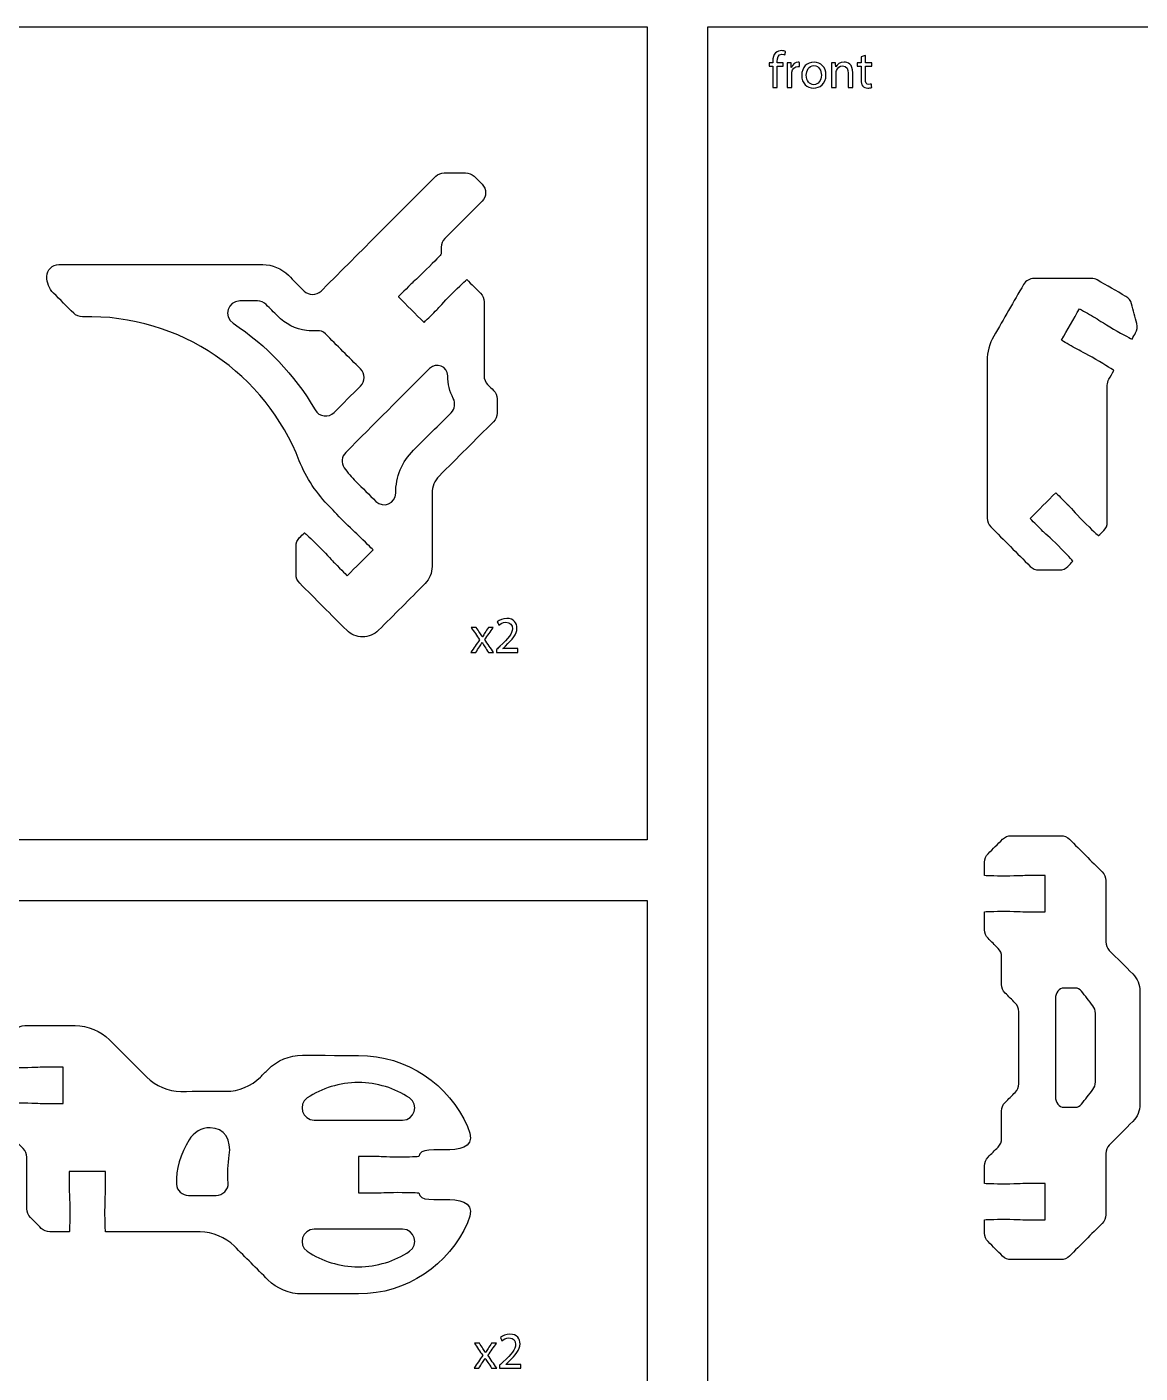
# Model space of a CAD drawing. Extents: x 0 to 370, y 150 to 450.
# Drawn here: x 85.1 to 176.9, y 224.8 to 335.8 of the extents above; entities that cross this region are included whole.
import ezdxf

# ---------------------------------------------------------------- set-up
doc = ezdxf.new("R2010")
doc.units = 0
doc.header["$MEASUREMENT"] = 0
doc.layers.add('DEFAULT', color=18, linetype='CONTINUOUS')

msp = doc.modelspace()

# ---------------------------------------------------------------- linework, layer by layer
at = {"layer": 'DEFAULT', "color": 116}
for points in [[(136.26, 268.77), (5, 268.77), (5, 335.79), (136.26, 335.79)], [(263.49, 155), (141.26, 155), (141.26, 335.79), (263.49, 335.79)], [(136.26, 155), (5, 155), (5, 263.77), (136.26, 263.77)]]:
    msp.add_lwpolyline(points, close=True, dxfattribs=at)
at = {"layer": 'DEFAULT', "color": 18}
for points, knots in [([(146.61, 330.79), (146.61, 331.38), (146.61, 331.97), (146.61, 332.56), (146.51, 332.56), (146.42, 332.56), (146.32, 332.56), (146.32, 332.65), (146.32, 332.75), (146.32, 332.84), (146.42, 332.84), (146.51, 332.84), (146.61, 332.84), (146.61, 332.87), (146.61, 332.91), (146.61, 332.94), (146.61, 333.23), (146.67, 333.49), (146.85, 333.65), (146.99, 333.79), (147.17, 333.84), (147.35, 333.84), (147.48, 333.84), (147.59, 333.81), (147.66, 333.78), (147.65, 333.69), (147.63, 333.59), (147.61, 333.5), (147.56, 333.52), (147.48, 333.54), (147.37, 333.54), (147.06, 333.54), (146.98, 333.26), (146.98, 332.95), (146.98, 332.91), (146.98, 332.88), (146.98, 332.84), (147.14, 332.84), (147.31, 332.84), (147.47, 332.84), (147.47, 332.75), (147.47, 332.65), (147.47, 332.56), (147.31, 332.56), (147.14, 332.56), (146.98, 332.56), (146.98, 331.97), (146.98, 331.38), (146.98, 330.79), (146.85, 330.79), (146.73, 330.79), (146.61, 330.79)], [1.044, 1.044, 1.044, 1.044, 6.045, 6.045, 6.045, 6.86, 6.86, 6.86, 7.664, 7.664, 7.664, 8.479, 8.479, 8.479, 8.755, 8.755, 8.755, 9.755, 9.755, 9.755, 10.755, 10.755, 10.755, 11.755, 11.755, 11.755, 12.58245, 12.58245, 12.58245, 13.58245, 13.58245, 13.58245, 14.58245, 14.58245, 14.58245, 14.89345, 14.89345, 14.89345, 16.29545, 16.29545, 16.29545, 17.09945, 17.09945, 17.09945, 18.50145, 18.50145, 18.50145, 23.50245, 23.50245, 23.50245, 24.54645, 24.54645, 24.54645, 24.54645]), ([(154.25, 333.43), (154.25, 333.23), (154.25, 333.04), (154.25, 332.84), (154.43, 332.84), (154.61, 332.84), (154.79, 332.84), (154.79, 332.75), (154.79, 332.65), (154.79, 332.56), (154.61, 332.56), (154.43, 332.56), (154.25, 332.56), (154.25, 332.19), (154.25, 331.82), (154.25, 331.45), (154.25, 331.2), (154.33, 331.05), (154.53, 331.05), (154.63, 331.05), (154.7, 331.07), (154.75, 331.08), (154.75, 330.99), (154.76, 330.89), (154.77, 330.8), (154.69, 330.77), (154.58, 330.75), (154.44, 330.75), (154.26, 330.75), (154.12, 330.81), (154.03, 330.91), (153.93, 331.02), (153.89, 331.2), (153.89, 331.44), (153.89, 331.81), (153.89, 332.18), (153.89, 332.56), (153.78, 332.56), (153.68, 332.56), (153.57, 332.56), (153.57, 332.65), (153.57, 332.75), (153.57, 332.84), (153.68, 332.84), (153.78, 332.84), (153.89, 332.84), (153.89, 333), (153.89, 333.17), (153.89, 333.33), (154.01, 333.36), (154.13, 333.4), (154.25, 333.43)], [1.067045, 1.067045, 1.067045, 1.067045, 2.734045, 2.734045, 2.734045, 4.246045, 4.246045, 4.246045, 5.050045, 5.050045, 5.050045, 6.562045, 6.562045, 6.562045, 9.692045, 9.692045, 9.692045, 10.692045, 10.692045, 10.692045, 11.692045, 11.692045, 11.692045, 12.4845, 12.4845, 12.4845, 13.4845, 13.4845, 13.4845, 14.4845, 14.4845, 14.4845, 15.4845, 15.4845, 15.4845, 18.6505, 18.6505, 18.6505, 19.5505, 19.5505, 19.5505, 20.3545, 20.3545, 20.3545, 21.2545, 21.2545, 21.2545, 22.6465, 22.6465, 22.6465, 23.713546, 23.713546, 23.713546, 23.713546]), ([(147.81, 332.2), (147.81, 332.44), (147.8, 332.65), (147.79, 332.84), (147.9, 332.84), (148.01, 332.84), (148.12, 332.84), (148.12, 332.71), (148.12, 332.57), (148.13, 332.44), (148.13, 332.44), (148.14, 332.44), (148.15, 332.44), (148.24, 332.71), (148.46, 332.89), (148.71, 332.89), (148.75, 332.89), (148.78, 332.88), (148.82, 332.87), (148.82, 332.76), (148.82, 332.64), (148.82, 332.52), (148.78, 332.53), (148.74, 332.54), (148.69, 332.54), (148.43, 332.54), (148.24, 332.34), (148.19, 332.06), (148.18, 332.01), (148.18, 331.95), (148.18, 331.88), (148.18, 331.52), (148.18, 331.16), (148.18, 330.79), (148.05, 330.79), (147.93, 330.79), (147.81, 330.79), (147.81, 331.26), (147.81, 331.73), (147.81, 332.2)], [3.994, 3.994, 3.994, 3.994, 4.994, 4.994, 4.994, 5.918, 5.918, 5.918, 7.057569, 7.057569, 7.057569, 7.105569, 7.105569, 7.105569, 8.105569, 8.105569, 8.105569, 9.105569, 9.105569, 9.105569, 10.100569, 10.100569, 10.100569, 11.100569, 11.100569, 11.100569, 12.100569, 12.100569, 12.100569, 13.100569, 13.100569, 13.100569, 16.195569, 16.195569, 16.195569, 17.238569, 17.238569, 17.238569, 21.232569, 21.232569, 21.232569, 21.232569]), ([(151, 331.83), (151, 331.08), (150.48, 330.75), (149.98, 330.75), (149.43, 330.75), (149, 331.15), (149, 331.8), (149, 332.49), (149.45, 332.89), (150.02, 332.89), (150.6, 332.89), (151, 332.46), (151, 331.83)], [1, 1, 1, 1, 2, 2, 2, 3, 3, 3, 4, 4, 4, 5, 5, 5, 5]), ([(149.38, 331.81), (149.38, 331.36), (149.64, 331.03), (150, 331.03), (150.35, 331.03), (150.62, 331.36), (150.62, 331.82), (150.62, 332.17), (150.45, 332.61), (150.01, 332.61), (149.57, 332.61), (149.38, 332.2), (149.38, 331.81)], [0, 0, 0, 0, 1, 1, 1, 2, 2, 2, 3, 3, 3, 4, 4, 4, 4]), ([(151.47, 332.29), (151.47, 332.5), (151.47, 332.67), (151.46, 332.84), (151.57, 332.84), (151.68, 332.84), (151.79, 332.84), (151.79, 332.73), (151.8, 332.61), (151.82, 332.5), (151.92, 332.7), (152.15, 332.89), (152.49, 332.89), (152.78, 332.89), (153.22, 332.72), (153.22, 332.02), (153.22, 331.61), (153.22, 331.2), (153.22, 330.79), (153.09, 330.79), (152.97, 330.79), (152.84, 330.79), (152.84, 331.19), (152.84, 331.58), (152.84, 331.97), (152.84, 332.3), (152.72, 332.58), (152.37, 332.58), (152.12, 332.58), (151.93, 332.4), (151.87, 332.2), (151.85, 332.15), (151.85, 332.09), (151.85, 332.02), (151.85, 331.61), (151.85, 331.2), (151.85, 330.79), (151.72, 330.79), (151.6, 330.79), (151.47, 330.79), (151.47, 331.29), (151.47, 331.79), (151.47, 332.29)], [4.233, 4.233, 4.233, 4.233, 5.233, 5.233, 5.233, 6.169, 6.169, 6.169, 7.153875, 7.153875, 7.153875, 8.153875, 8.153875, 8.153875, 9.153875, 9.153875, 9.153875, 12.618875, 12.618875, 12.618875, 13.672875, 13.672875, 13.672875, 17.017875, 17.017875, 17.017875, 18.017875, 18.017875, 18.017875, 19.017875, 19.017875, 19.017875, 20.017875, 20.017875, 20.017875, 23.507875, 23.507875, 23.507875, 24.562875, 24.562875, 24.562875, 28.795875, 28.795875, 28.795875, 28.795875]), ([(123.82, 284.23), (123.82, 284.31), (123.82, 284.38), (123.82, 284.46), (123.92, 284.55), (124.02, 284.65), (124.11, 284.74), (124.82, 285.41), (125.13, 285.77), (125.14, 286.18), (125.14, 286.46), (125, 286.72), (124.59, 286.72), (124.34, 286.72), (124.13, 286.59), (124.01, 286.48), (123.97, 286.57), (123.93, 286.66), (123.89, 286.75), (124.08, 286.91), (124.35, 287.03), (124.67, 287.03), (125.26, 287.03), (125.51, 286.62), (125.51, 286.23), (125.51, 285.72), (125.14, 285.31), (124.56, 284.75), (124.49, 284.68), (124.42, 284.61), (124.34, 284.54), (124.75, 284.54), (125.17, 284.54), (125.58, 284.54), (125.58, 284.44), (125.58, 284.33), (125.58, 284.23), (124.99, 284.23), (124.41, 284.23), (123.82, 284.23)], [4.977, 4.977, 4.977, 4.977, 5.624, 5.624, 5.624, 6.777406, 6.777406, 6.777406, 7.777406, 7.777406, 7.777406, 8.777406, 8.777406, 8.777406, 9.777406, 9.777406, 9.777406, 10.592847, 10.592847, 10.592847, 11.592847, 11.592847, 11.592847, 12.592847, 12.592847, 12.592847, 13.592847, 13.592847, 13.592847, 14.466054, 14.466054, 14.466054, 17.968054, 17.968054, 17.968054, 18.843054, 18.843054, 18.843054, 23.820054, 23.820054, 23.820054, 23.820054]), ([(122.15, 286.28), (122.25, 286.13), (122.35, 285.98), (122.45, 285.84), (122.52, 285.72), (122.59, 285.62), (122.65, 285.5), (122.66, 285.5), (122.66, 285.5), (122.67, 285.5), (122.73, 285.63), (122.8, 285.73), (122.87, 285.84), (122.96, 285.99), (123.06, 286.13), (123.16, 286.28), (123.29, 286.28), (123.42, 286.28), (123.56, 286.28), (123.33, 285.95), (123.09, 285.62), (122.86, 285.29), (123.1, 284.93), (123.34, 284.58), (123.58, 284.23), (123.44, 284.23), (123.3, 284.23), (123.16, 284.23), (123.06, 284.38), (122.96, 284.54), (122.86, 284.69), (122.78, 284.81), (122.71, 284.92), (122.63, 285.05), (122.56, 284.92), (122.49, 284.81), (122.41, 284.69), (122.31, 284.54), (122.21, 284.38), (122.12, 284.23), (121.98, 284.23), (121.84, 284.23), (121.71, 284.23), (121.95, 284.58), (122.19, 284.93), (122.43, 285.27), (122.2, 285.61), (121.97, 285.94), (121.74, 286.28), (121.88, 286.28), (122.02, 286.28), (122.15, 286.28)], [0, 0, 0, 0, 1.496308, 1.496308, 1.496308, 2.496308, 2.496308, 2.496308, 2.532308, 2.532308, 2.532308, 3.532308, 3.532308, 3.532308, 5.012538, 5.012538, 5.012538, 6.151538, 6.151538, 6.151538, 9.585206, 9.585206, 9.585206, 13.211709, 13.211709, 13.211709, 14.410709, 14.410709, 14.410709, 15.971724, 15.971724, 15.971724, 16.994724, 16.994724, 16.994724, 17.994724, 17.994724, 17.994724, 19.548682, 19.548682, 19.548682, 20.712682, 20.712682, 20.712682, 24.32313, 24.32313, 24.32313, 27.779437, 27.779437, 27.779437, 28.954437, 28.954437, 28.954437, 28.954437]), ([(124.08, 225.23), (124.08, 225.3), (124.08, 225.38), (124.08, 225.46), (124.18, 225.55), (124.28, 225.65), (124.38, 225.74), (125.08, 226.41), (125.4, 226.76), (125.4, 227.18), (125.4, 227.46), (125.26, 227.72), (124.85, 227.72), (124.6, 227.72), (124.4, 227.59), (124.27, 227.48), (124.23, 227.57), (124.19, 227.66), (124.15, 227.75), (124.34, 227.91), (124.61, 228.03), (124.93, 228.03), (125.52, 228.03), (125.77, 227.62), (125.77, 227.23), (125.77, 226.72), (125.4, 226.31), (124.82, 225.75), (124.75, 225.68), (124.68, 225.61), (124.6, 225.54), (125.02, 225.54), (125.43, 225.54), (125.84, 225.54), (125.84, 225.43), (125.84, 225.33), (125.84, 225.23), (125.25, 225.23), (124.67, 225.23), (124.08, 225.23)], [4.977, 4.977, 4.977, 4.977, 5.624, 5.624, 5.624, 6.777406, 6.777406, 6.777406, 7.777406, 7.777406, 7.777406, 8.777406, 8.777406, 8.777406, 9.777406, 9.777406, 9.777406, 10.592847, 10.592847, 10.592847, 11.592847, 11.592847, 11.592847, 12.592847, 12.592847, 12.592847, 13.592847, 13.592847, 13.592847, 14.466054, 14.466054, 14.466054, 17.968054, 17.968054, 17.968054, 18.843054, 18.843054, 18.843054, 23.820054, 23.820054, 23.820054, 23.820054]), ([(122.42, 227.28), (122.51, 227.13), (122.61, 226.98), (122.71, 226.84), (122.78, 226.72), (122.85, 226.62), (122.91, 226.5), (122.92, 226.5), (122.92, 226.5), (122.93, 226.5), (123, 226.62), (123.06, 226.73), (123.13, 226.84), (123.23, 226.99), (123.32, 227.13), (123.42, 227.28), (123.55, 227.28), (123.69, 227.28), (123.82, 227.28), (123.59, 226.95), (123.35, 226.62), (123.12, 226.29), (123.36, 225.93), (123.6, 225.58), (123.84, 225.23), (123.7, 225.23), (123.56, 225.23), (123.42, 225.23), (123.32, 225.38), (123.22, 225.54), (123.12, 225.69), (123.04, 225.81), (122.97, 225.92), (122.89, 226.04), (122.82, 225.92), (122.75, 225.81), (122.67, 225.69), (122.57, 225.54), (122.48, 225.38), (122.38, 225.23), (122.24, 225.23), (122.1, 225.23), (121.97, 225.23), (122.21, 225.58), (122.45, 225.92), (122.69, 226.27), (122.46, 226.61), (122.23, 226.94), (122, 227.28), (122.14, 227.28), (122.28, 227.28), (122.42, 227.28)], [0, 0, 0, 0, 1.496308, 1.496308, 1.496308, 2.496308, 2.496308, 2.496308, 2.532308, 2.532308, 2.532308, 3.532308, 3.532308, 3.532308, 5.012538, 5.012538, 5.012538, 6.150538, 6.150538, 6.150538, 9.58363, 9.58363, 9.58363, 13.210133, 13.210133, 13.210133, 14.409133, 14.409133, 14.409133, 15.970148, 15.970148, 15.970148, 16.993148, 16.993148, 16.993148, 17.993148, 17.993148, 17.993148, 19.546566, 19.546566, 19.546566, 20.711566, 20.711566, 20.711566, 24.322586, 24.322586, 24.322586, 27.778892, 27.778892, 27.778892, 28.953892, 28.953892, 28.953892, 28.953892])]:
    msp.add_open_spline(points, degree=3, knots=knots, dxfattribs=at)
at = {"layer": 'DEFAULT', "color": 1}
for points, knots in [([(123.58, 305.83), (123.41, 305.99), (123.25, 306.15), (123.09, 306.31), (122.91, 306.5), (122.8, 306.76), (122.8, 307.02), (122.8, 309.06), (122.8, 311.1), (122.8, 313.13), (122.8, 313.4), (122.69, 313.65), (122.51, 313.84), (122.13, 314.21), (121.76, 314.59), (121.38, 314.96), (121.35, 314.96), (120.78, 314.43), (120.11, 313.76), (119.43, 313.07), (119.06, 312.64), (118.91, 312.48), (118.56, 312.13), (118.2, 311.78), (117.85, 311.43), (117.14, 312.13), (116.43, 312.84), (115.73, 313.55), (115.73, 313.55), (116.17, 313.99), (116.79, 314.61), (116.94, 314.76), (117.38, 315.13), (118.06, 315.81), (118.73, 316.48), (119.26, 317.04), (119.26, 317.08), (119.26, 317.27), (119.26, 317.45), (119.26, 317.63), (119.26, 317.9), (119.36, 318.15), (119.55, 318.34), (120.58, 319.36), (121.6, 320.39), (122.63, 321.42), (123.02, 321.81), (123.02, 322.44), (122.63, 322.83), (122.41, 323.05), (122.2, 323.26), (121.98, 323.48), (121.79, 323.66), (121.54, 323.77), (121.28, 323.77), (120.69, 323.77), (120.11, 323.77), (119.52, 323.77), (119.26, 323.77), (119, 323.66), (118.82, 323.48), (115.66, 320.33), (112.51, 317.17), (109.36, 314.02), (108.97, 313.64), (108.34, 313.64), (107.95, 314.02), (107.52, 314.45), (107.09, 314.89), (106.66, 315.32), (106.1, 315.88), (105.33, 316.2), (104.54, 316.2), (98.93, 316.2), (93.33, 316.2), (87.73, 316.2), (87.19, 316.2), (86.74, 315.77), (86.73, 315.23), (86.72, 314.71), (86.92, 314.21), (87.29, 313.85), (87.84, 313.3), (88.39, 312.74), (88.95, 312.19), (89.14, 311.99), (89.41, 311.89), (89.68, 311.9), (97.8, 312.11), (104.79, 307.13), (107.56, 300.03), (108.12, 298.59), (109.01, 297.3), (110.1, 296.21), (110.21, 296.11), (110.62, 295.62), (111.31, 294.94), (111.99, 294.26), (112.43, 293.89), (112.58, 293.74), (113.2, 293.12), (113.64, 292.68), (113.64, 292.68), (112.93, 291.97), (112.22, 291.26), (111.51, 290.55), (111.51, 290.55), (111.07, 290.99), (110.46, 291.61), (110.3, 291.76), (109.94, 292.2), (109.25, 292.88), (109.1, 293.03), (108.96, 293.17), (108.83, 293.3), (108.35, 293.77), (108, 294.11), (107.98, 294.09), (107.85, 293.95), (107.71, 293.82), (107.58, 293.69), (107.4, 293.5), (107.29, 293.25), (107.29, 292.99), (107.29, 292.21), (107.29, 291.43), (107.29, 290.64), (107.29, 290.38), (107.4, 290.12), (107.59, 289.94), (108.88, 288.64), (110.17, 287.35), (111.47, 286.05), (111.81, 285.7), (112.29, 285.51), (112.78, 285.51), (113.27, 285.51), (113.74, 285.71), (114.09, 286.05), (115.37, 287.33), (116.65, 288.61), (117.93, 289.9), (118.3, 290.27), (118.51, 290.78), (118.51, 291.31), (118.51, 293.33), (118.51, 295.34), (118.51, 297.36), (118.51, 297.89), (118.72, 298.4), (119.1, 298.77), (120.59, 300.26), (122.08, 301.76), (123.58, 303.25), (123.76, 303.44), (123.87, 303.69), (123.87, 303.96), (123.87, 304.35), (123.87, 304.74), (123.87, 305.13), (123.87, 305.39), (123.76, 305.64), (123.58, 305.83)], [0, 0, 0, 0, 1.937473, 1.937473, 1.937473, 2.937473, 2.937473, 2.937473, 20.267473, 20.267473, 20.267473, 21.267473, 21.267473, 21.267473, 25.764672, 25.764672, 25.764672, 26.764672, 26.764672, 26.764672, 27.764672, 27.764672, 27.764672, 32.007312, 32.007312, 32.007312, 40.51381, 40.51381, 40.51381, 41.51381, 41.51381, 41.51381, 42.51381, 42.51381, 42.51381, 43.51381, 43.51381, 43.51381, 45.07381, 45.07381, 45.07381, 46.07381, 46.07381, 46.07381, 58.412825, 58.412825, 58.412825, 59.412825, 59.412825, 59.412825, 62.000836, 62.000836, 62.000836, 63.000836, 63.000836, 63.000836, 67.970836, 67.970836, 67.970836, 68.970836, 68.970836, 68.970836, 106.87176, 106.87176, 106.87176, 107.87176, 107.87176, 107.87176, 113.054857, 113.054857, 113.054857, 114.054857, 114.054857, 114.054857, 161.704857, 161.704857, 161.704857, 162.704857, 162.704857, 162.704857, 163.704857, 163.704857, 163.704857, 170.365803, 170.365803, 170.365803, 171.365803, 171.365803, 171.365803, 172.365803, 172.365803, 172.365803, 173.365803, 173.365803, 173.365803, 174.365803, 174.365803, 174.365803, 175.365803, 175.365803, 175.365803, 176.365803, 176.365803, 176.365803, 184.879369, 184.879369, 184.879369, 185.879369, 185.879369, 185.879369, 186.879369, 186.879369, 186.879369, 187.889369, 187.889369, 187.889369, 188.889369, 188.889369, 188.889369, 190.48743, 190.48743, 190.48743, 191.48743, 191.48743, 191.48743, 198.12743, 198.12743, 198.12743, 199.12743, 199.12743, 199.12743, 214.690852, 214.690852, 214.690852, 215.690852, 215.690852, 215.690852, 216.690852, 216.690852, 216.690852, 232.09871, 232.09871, 232.09871, 233.09871, 233.09871, 233.09871, 250.23871, 250.23871, 250.23871, 251.23871, 251.23871, 251.23871, 269.18508, 269.18508, 269.18508, 270.18508, 270.18508, 270.18508, 273.49508, 273.49508, 273.49508, 274.49508, 274.49508, 274.49508, 274.49508]), ([(170.25, 291.03), (169.69, 291.03), (169.12, 291.03), (168.56, 291.03), (168.29, 291.03), (168.04, 291.13), (167.85, 291.32), (166.76, 292.41), (165.68, 293.5), (164.59, 294.58), (164.41, 294.77), (164.3, 295.02), (164.3, 295.29), (164.3, 299.62), (164.3, 303.96), (164.3, 308.29), (164.3, 308.99), (164.48, 309.68), (164.84, 310.29), (165.66, 311.72), (166.48, 313.14), (167.3, 314.56), (167.48, 314.87), (167.81, 315.06), (168.17, 315.06), (169.74, 315.06), (171.31, 315.06), (172.88, 315.06), (173.06, 315.06), (173.23, 315.02), (173.38, 314.93), (174.17, 314.48), (174.95, 314.03), (175.73, 313.57), (175.97, 313.44), (176.14, 313.22), (176.21, 312.97), (176.35, 312.42), (176.5, 311.87), (176.64, 311.33), (176.71, 311.07), (176.68, 310.8), (176.54, 310.57), (176.44, 310.4), (176.35, 310.23), (176.25, 310.06), (176.24, 310.04), (175.55, 310.41), (174.71, 310.89), (173.87, 311.38), (173.3, 311.77), (173.22, 311.81), (172.79, 312.06), (172.35, 312.31), (171.92, 312.56), (171.42, 311.7), (170.92, 310.83), (170.42, 309.96), (170.85, 309.71), (171.29, 309.47), (171.72, 309.22), (171.8, 309.17), (172.42, 308.87), (173.26, 308.38), (174.09, 307.9), (174.75, 307.5), (174.75, 307.47), (174.61, 307.23), (174.47, 306.99), (174.34, 306.75), (174.25, 306.6), (174.2, 306.42), (174.2, 306.25), (174.2, 302.49), (174.2, 298.73), (174.2, 294.98), (174.2, 294.71), (174.1, 294.46), (173.91, 294.27), (173.77, 294.13), (173.63, 293.99), (173.49, 293.86), (173.47, 293.83), (172.9, 294.37), (172.22, 295.06), (171.54, 295.74), (171.08, 296.27), (171.02, 296.33), (170.66, 296.68), (170.31, 297.04), (169.96, 297.39), (169.25, 296.68), (168.55, 295.98), (167.84, 295.27), (168.19, 294.92), (168.54, 294.56), (168.9, 294.21), (168.96, 294.15), (169.49, 293.69), (170.17, 293.01), (170.84, 292.34), (171.37, 291.77), (171.37, 291.74), (171.23, 291.6), (171.1, 291.46), (170.96, 291.32), (170.77, 291.13), (170.52, 291.03), (170.25, 291.03)], [1, 1, 1, 1, 5.796, 5.796, 5.796, 6.796, 6.796, 6.796, 19.856971, 19.856971, 19.856971, 20.856971, 20.856971, 20.856971, 57.715971, 57.715971, 57.715971, 58.715971, 58.715971, 58.715971, 72.701771, 72.701771, 72.701771, 73.701771, 73.701771, 73.701771, 87.064771, 87.064771, 87.064771, 88.064771, 88.064771, 88.064771, 95.759233, 95.759233, 95.759233, 96.759233, 96.759233, 96.759233, 101.562065, 101.562065, 101.562065, 102.562065, 102.562065, 102.562065, 104.224142, 104.224142, 104.224142, 105.224142, 105.224142, 105.224142, 106.224142, 106.224142, 106.224142, 110.476118, 110.476118, 110.476118, 118.983726, 118.983726, 118.983726, 123.230702, 123.230702, 123.230702, 124.230702, 124.230702, 124.230702, 125.230702, 125.230702, 125.230702, 127.576833, 127.576833, 127.576833, 128.576833, 128.576833, 128.576833, 160.528833, 160.528833, 160.528833, 161.528833, 161.528833, 161.528833, 163.201847, 163.201847, 163.201847, 164.201847, 164.201847, 164.201847, 165.201847, 165.201847, 165.201847, 169.451565, 169.451565, 169.451565, 177.950988, 177.950988, 177.950988, 182.200706, 182.200706, 182.200706, 183.200706, 183.200706, 183.200706, 184.200706, 184.200706, 184.200706, 185.869478, 185.869478, 185.869478, 186.869478, 186.869478, 186.869478, 186.869478]), ([(108.86, 304.22), (107.16, 307.14), (104.84, 309.56), (102.1, 311.36), (101.27, 311.91), (101.65, 313.2), (102.65, 313.2), (103.14, 313.2), (103.63, 313.2), (104.12, 313.2), (104.38, 313.2), (104.64, 313.09), (104.83, 312.9), (105.14, 312.59), (105.45, 312.28), (105.76, 311.97), (106.41, 311.32), (107.25, 310.87), (108.16, 310.76), (108.45, 310.73), (108.74, 310.72), (109.03, 310.75), (109.28, 310.77), (109.53, 310.68), (109.71, 310.5), (110.67, 309.53), (111.64, 308.56), (112.61, 307.6), (113, 307.21), (113, 306.57), (112.61, 306.18), (111.88, 305.46), (111.16, 304.74), (110.43, 304.01), (109.97, 303.55), (109.19, 303.65), (108.86, 304.22)], [1, 1, 1, 1, 2, 2, 2, 3, 3, 3, 7.17, 7.17, 7.17, 8.17, 8.17, 8.17, 11.903524, 11.903524, 11.903524, 12.903524, 12.903524, 12.903524, 13.903524, 13.903524, 13.903524, 14.903524, 14.903524, 14.903524, 26.528359, 26.528359, 26.528359, 27.528359, 27.528359, 27.528359, 36.239915, 36.239915, 36.239915, 37.239915, 37.239915, 37.239915, 37.239915]), ([(120.08, 303.99), (119.05, 302.96), (118.01, 301.93), (116.98, 300.89), (116.03, 299.96), (115.51, 298.7), (115.51, 297.36), (115.51, 296.5), (114.48, 296.08), (113.88, 296.68), (113.33, 297.23), (112.77, 297.78), (112.22, 298.33), (111.87, 298.69), (111.55, 299.06), (111.27, 299.45), (110.99, 299.84), (111.05, 300.38), (111.39, 300.72), (113.7, 303.03), (116, 305.34), (118.31, 307.64), (118.86, 308.19), (119.8, 307.8), (119.8, 307.02), (119.8, 306.36), (119.96, 305.73), (120.26, 305.16), (120.46, 304.78), (120.39, 304.3), (120.08, 303.99)], [0, 0, 0, 0, 12.430937, 12.430937, 12.430937, 13.430937, 13.430937, 13.430937, 14.430937, 14.430937, 14.430937, 21.056532, 21.056532, 21.056532, 22.056532, 22.056532, 22.056532, 23.056532, 23.056532, 23.056532, 50.789259, 50.789259, 50.789259, 51.789259, 51.789259, 51.789259, 52.789259, 52.789259, 52.789259, 53.789259, 53.789259, 53.789259, 53.789259]), ([(174.37, 259.66), (174.18, 259.85), (174.08, 260.11), (174.08, 260.37), (174.08, 262.06), (174.08, 263.74), (174.08, 265.43), (174.08, 265.69), (173.97, 265.94), (173.78, 266.13), (172.89, 267.03), (171.99, 267.93), (171.09, 268.83), (170.9, 269.02), (170.65, 269.12), (170.38, 269.12), (169.01, 269.12), (167.65, 269.12), (166.28, 269.12), (166.02, 269.12), (165.76, 269.02), (165.57, 268.83), (165.17, 268.43), (164.77, 268.03), (164.37, 267.63), (164.18, 267.45), (164.08, 267.19), (164.08, 266.93), (164.08, 266.56), (164.08, 266.2), (164.08, 265.84), (164.08, 265.81), (164.86, 265.79), (165.82, 265.79), (166.79, 265.79), (167.49, 265.84), (167.57, 265.84), (168.08, 265.84), (168.58, 265.84), (169.08, 265.84), (169.08, 264.84), (169.08, 263.84), (169.08, 262.84), (168.58, 262.84), (168.08, 262.84), (167.57, 262.84), (167.49, 262.84), (166.79, 262.89), (165.82, 262.89), (164.86, 262.89), (164.08, 262.87), (164.08, 262.84), (164.08, 262.35), (164.08, 261.86), (164.08, 261.37), (164.08, 261.1), (164.18, 260.85), (164.37, 260.66), (164.64, 260.39), (164.92, 260.11), (165.2, 259.83), (165.38, 259.64), (165.49, 259.39), (165.49, 259.13), (165.49, 258.37), (165.49, 257.62), (165.49, 256.86), (165.49, 256.6), (165.59, 256.34), (165.78, 256.15), (166.06, 255.87), (166.33, 255.6), (166.61, 255.32), (166.79, 255.13), (166.9, 254.88), (166.9, 254.61), (166.9, 252.63), (166.9, 250.65), (166.9, 248.67), (166.9, 248.4), (166.79, 248.15), (166.61, 247.96), (166.33, 247.69), (166.06, 247.41), (165.78, 247.13), (165.59, 246.94), (165.49, 246.69), (165.49, 246.42), (165.49, 245.67), (165.49, 244.91), (165.49, 244.16), (165.49, 243.89), (165.38, 243.64), (165.2, 243.45), (164.92, 243.17), (164.64, 242.9), (164.37, 242.62), (164.18, 242.43), (164.08, 242.18), (164.08, 241.91), (164.08, 241.42), (164.08, 240.94), (164.08, 240.45), (164.08, 240.42), (164.86, 240.4), (165.82, 240.4), (166.79, 240.4), (167.49, 240.45), (167.57, 240.45), (168.08, 240.45), (168.58, 240.45), (169.08, 240.45), (169.08, 239.45), (169.08, 238.45), (169.08, 237.45), (168.58, 237.45), (168.08, 237.45), (167.57, 237.45), (167.49, 237.45), (166.79, 237.5), (165.82, 237.5), (164.86, 237.5), (164.08, 237.47), (164.08, 237.45), (164.08, 237.09), (164.08, 236.72), (164.08, 236.36), (164.08, 236.1), (164.19, 235.84), (164.37, 235.66), (164.77, 235.26), (165.17, 234.86), (165.57, 234.46), (165.76, 234.27), (166.02, 234.16), (166.28, 234.17), (167.65, 234.17), (169.01, 234.17), (170.38, 234.17), (170.65, 234.17), (170.9, 234.27), (171.09, 234.46), (171.99, 235.36), (172.89, 236.26), (173.78, 237.16), (173.97, 237.34), (174.08, 237.6), (174.08, 237.86), (174.08, 239.54), (174.08, 241.23), (174.08, 242.91), (174.08, 243.18), (174.18, 243.43), (174.37, 243.62), (175.02, 244.27), (175.67, 244.92), (176.32, 245.57), (176.69, 245.94), (176.9, 246.45), (176.9, 246.98), (176.9, 250.09), (176.9, 253.2), (176.9, 256.3), (176.9, 256.83), (176.69, 257.34), (176.32, 257.72), (175.67, 258.37), (175.02, 259.01), (174.37, 259.66)], [7.796561, 7.796561, 7.796561, 7.796561, 8.796561, 8.796561, 8.796561, 23.126561, 23.126561, 23.126561, 24.126561, 24.126561, 24.126561, 34.943883, 34.943883, 34.943883, 35.943883, 35.943883, 35.943883, 47.571883, 47.571883, 47.571883, 48.571883, 48.571883, 48.571883, 53.366067, 53.366067, 53.366067, 54.366067, 54.366067, 54.366067, 57.446132, 57.446132, 57.446132, 58.446132, 58.446132, 58.446132, 59.446132, 59.446132, 59.446132, 63.706132, 63.706132, 63.706132, 72.206132, 72.206132, 72.206132, 76.466132, 76.466132, 76.466132, 77.466132, 77.466132, 77.466132, 78.466132, 78.466132, 78.466132, 82.636132, 82.636132, 82.636132, 83.636132, 83.636132, 83.636132, 86.952471, 86.952471, 86.952471, 87.952471, 87.952471, 87.952471, 94.366471, 94.366471, 94.366471, 95.366471, 95.366471, 95.366471, 98.689902, 98.689902, 98.689902, 99.689902, 99.689902, 99.689902, 116.539902, 116.539902, 116.539902, 117.539902, 117.539902, 117.539902, 120.863334, 120.863334, 120.863334, 121.863334, 121.863334, 121.863334, 128.278334, 128.278334, 128.278334, 129.278334, 129.278334, 129.278334, 132.594673, 132.594673, 132.594673, 133.594673, 133.594673, 133.594673, 137.754673, 137.754673, 137.754673, 138.754673, 138.754673, 138.754673, 139.754673, 139.754673, 139.754673, 144.014673, 144.014673, 144.014673, 152.514673, 152.514673, 152.514673, 156.774673, 156.774673, 156.774673, 157.774673, 157.774673, 157.774673, 158.774673, 158.774673, 158.774673, 161.854738, 161.854738, 161.854738, 162.854738, 162.854738, 162.854738, 167.655998, 167.655998, 167.655998, 168.655998, 168.655998, 168.655998, 180.275998, 180.275998, 180.275998, 181.275998, 181.275998, 181.275998, 192.079175, 192.079175, 192.079175, 193.079175, 193.079175, 193.079175, 207.399175, 207.399175, 207.399175, 208.399175, 208.399175, 208.399175, 216.204927, 216.204927, 216.204927, 217.204927, 217.204927, 217.204927, 243.625927, 243.625927, 243.625927, 244.625927, 244.625927, 244.625927, 252.422489, 252.422489, 252.422489, 252.422489]), ([(173.22, 248.82), (173.22, 248.58), (173.15, 248.36), (173.02, 248.19), (172.7, 247.79), (172.38, 247.39), (172.07, 246.98), (171.93, 246.82), (171.76, 246.73), (171.58, 246.73), (171.26, 246.73), (170.94, 246.73), (170.63, 246.73), (170.24, 246.73), (169.93, 247.12), (169.93, 247.6), (169.93, 250.3), (169.93, 252.99), (169.93, 255.69), (169.93, 256.17), (170.24, 256.56), (170.63, 256.56), (170.94, 256.56), (171.26, 256.56), (171.58, 256.56), (171.76, 256.56), (171.93, 256.47), (172.07, 256.31), (172.38, 255.9), (172.7, 255.5), (173.02, 255.09), (173.15, 254.93), (173.22, 254.71), (173.22, 254.47), (173.22, 252.59), (173.22, 250.7), (173.22, 248.82)], [16.03, 16.03, 16.03, 16.03, 17.03, 17.03, 17.03, 21.401384, 21.401384, 21.401384, 22.401384, 22.401384, 22.401384, 25.091384, 25.091384, 25.091384, 26.091384, 26.091384, 26.091384, 49.001384, 49.001384, 49.001384, 50.001384, 50.001384, 50.001384, 52.691384, 52.691384, 52.691384, 53.691384, 53.691384, 53.691384, 58.070619, 58.070619, 58.070619, 59.070619, 59.070619, 59.070619, 75.100619, 75.100619, 75.100619, 75.100619]), ([(117.43, 239.67), (117.41, 239.7), (116.64, 239.72), (115.68, 239.72), (114.71, 239.72), (114.14, 239.68), (113.93, 239.67), (113.43, 239.67), (112.93, 239.67), (112.43, 239.67), (112.43, 240.67), (112.43, 241.67), (112.43, 242.67), (112.43, 242.67), (113.06, 242.68), (113.93, 242.68), (114.14, 242.67), (114.71, 242.62), (115.68, 242.62), (116.64, 242.62), (117.41, 242.65), (117.43, 242.67), (117.43, 244.09), (122.86, 241.92), (121.43, 245.15), (119.91, 248.6), (116.45, 251.01), (112.44, 251.01), (111.28, 251.01), (107.81, 251.02), (107.81, 251.02), (106.74, 251.01), (105.73, 250.6), (104.98, 249.85), (104.77, 249.64), (104.56, 249.43), (104.35, 249.22), (103.6, 248.47), (102.58, 248.05), (101.52, 248.05), (100.28, 248.05), (99.04, 248.05), (97.8, 248.04), (96.74, 248.04), (95.72, 248.47), (94.97, 249.22), (93.95, 250.24), (92.92, 251.26), (91.9, 252.29), (91.15, 253.04), (90.13, 253.46), (89.07, 253.46), (87.68, 253.46), (86.3, 253.46), (84.91, 253.46), (84.64, 253.46), (84.39, 253.35), (84.2, 253.16), (83.93, 252.89), (83.65, 252.61), (83.38, 252.34), (83.19, 252.15), (83.08, 251.9), (83.08, 251.63), (83.08, 251.1), (83.08, 250.57), (83.08, 250.04), (83.08, 250.02), (83.87, 249.99), (84.83, 249.99), (85.8, 249.99), (86.37, 250.04), (86.58, 250.04), (87.08, 250.04), (87.58, 250.04), (88.08, 250.04), (88.08, 249.04), (88.08, 248.04), (88.08, 247.04), (87.58, 247.04), (87.08, 247.04), (86.58, 247.04), (86.37, 247.04), (85.8, 247.09), (84.83, 247.09), (83.87, 247.09), (83.08, 247.07), (83.08, 247.04), (83.08, 246.51), (83.08, 245.98), (83.08, 245.46), (83.08, 245.19), (83.19, 244.94), (83.38, 244.75), (83.85, 244.28), (84.32, 243.8), (84.79, 243.33), (84.98, 243.14), (85.09, 242.89), (85.09, 242.62), (85.09, 241.2), (85.09, 239.78), (85.09, 238.36), (85.09, 238.09), (85.19, 237.83), (85.38, 237.65), (85.68, 237.35), (85.98, 237.05), (86.28, 236.75), (86.46, 236.56), (86.71, 236.46), (86.98, 236.46), (87.51, 236.46), (88.04, 236.46), (88.58, 236.45), (88.61, 236.45), (88.63, 237.24), (88.63, 238.2), (88.63, 239.17), (88.58, 239.74), (88.58, 239.95), (88.58, 240.83), (88.58, 241.45), (88.58, 241.45), (89.58, 241.45), (90.58, 241.45), (91.58, 241.45), (91.58, 240.95), (91.58, 240.45), (91.58, 239.95), (91.58, 239.74), (91.53, 239.17), (91.53, 238.2), (91.53, 237.25), (91.55, 236.48), (91.58, 236.45), (94.18, 236.45), (96.77, 236.45), (99.37, 236.45), (100.43, 236.45), (101.45, 236.03), (102.2, 235.28), (103.12, 234.36), (104.05, 233.43), (104.97, 232.51), (105.72, 231.76), (106.74, 231.34), (107.8, 231.34), (107.8, 231.34), (111.27, 231.34), (112.43, 231.34), (116.44, 231.34), (119.9, 233.75), (121.43, 237.2), (122.86, 240.43), (117.43, 238.26), (117.43, 239.67)], [1, 1, 1, 1, 2, 2, 2, 3, 3, 3, 7.24, 7.24, 7.24, 15.750006, 15.750006, 15.750006, 16.750006, 16.750006, 16.750006, 17.750006, 17.750006, 17.750006, 18.750006, 18.750006, 18.750006, 19.750006, 19.750006, 19.750006, 20.750006, 20.750006, 20.750006, 21.750006, 21.750006, 21.750006, 22.750006, 22.750006, 22.750006, 25.267306, 25.267306, 25.267306, 26.267306, 26.267306, 26.267306, 36.814309, 36.814309, 36.814309, 37.814309, 37.814309, 37.814309, 50.126452, 50.126452, 50.126452, 51.126452, 51.126452, 51.126452, 62.919452, 62.919452, 62.919452, 63.919452, 63.919452, 63.919452, 67.234372, 67.234372, 67.234372, 68.234372, 68.234372, 68.234372, 72.732372, 72.732372, 72.732372, 73.732372, 73.732372, 73.732372, 74.732372, 74.732372, 74.732372, 78.982372, 78.982372, 78.982372, 87.492372, 87.492372, 87.492372, 91.742372, 91.742372, 91.742372, 92.742372, 92.742372, 92.742372, 93.742372, 93.742372, 93.742372, 98.238372, 98.238372, 98.238372, 99.238372, 99.238372, 99.238372, 104.92351, 104.92351, 104.92351, 105.92351, 105.92351, 105.92351, 118.01951, 118.01951, 118.01951, 119.01951, 119.01951, 119.01951, 122.620098, 122.620098, 122.620098, 123.620098, 123.620098, 123.620098, 128.159109, 128.159109, 128.159109, 129.159109, 129.159109, 129.159109, 130.159109, 130.159109, 130.159109, 131.159109, 131.159109, 131.159109, 139.679109, 139.679109, 139.679109, 143.929109, 143.929109, 143.929109, 144.929109, 144.929109, 144.929109, 145.929109, 145.929109, 145.929109, 167.999109, 167.999109, 167.999109, 168.999109, 168.999109, 168.999109, 180.121901, 180.121901, 180.121901, 181.121901, 181.121901, 181.121901, 182.121901, 182.121901, 182.121901, 183.121901, 183.121901, 183.121901, 184.121901, 184.121901, 184.121901, 184.121901]), ([(108.22, 247.5), (109.43, 248.3), (110.88, 248.77), (112.43, 248.77), (113.99, 248.77), (115.44, 248.3), (116.64, 247.5), (117.46, 246.96), (117.05, 245.68), (116.08, 245.68), (113.65, 245.68), (111.22, 245.68), (108.79, 245.68), (107.81, 245.68), (107.4, 246.96), (108.22, 247.5)], [1, 1, 1, 1, 2, 2, 2, 3, 3, 3, 4, 4, 4, 24.65, 24.65, 24.65, 25.65, 25.65, 25.65, 25.65]), ([(100.2, 245.04), (101.41, 245.05), (101.97, 243.98), (101.78, 242.79), (101.67, 242.03), (101.64, 241.26), (101.69, 240.5), (101.72, 239.93), (101.26, 239.46), (100.69, 239.46), (99.93, 239.46), (99.18, 239.46), (98.42, 239.46), (97.91, 239.46), (97.46, 239.86), (97.43, 240.38), (97.36, 241.63), (97.77, 242.86), (98.47, 244.06), (98.83, 244.67), (99.49, 245.04), (100.2, 245.04)], [1, 1, 1, 1, 2, 2, 2, 3, 3, 3, 4, 4, 4, 10.416, 10.416, 10.416, 11.416, 11.416, 11.416, 12.416, 12.416, 12.416, 13.416, 13.416, 13.416, 13.416]), ([(116.65, 234.86), (115.44, 234.05), (113.99, 233.58), (112.43, 233.58), (110.88, 233.58), (109.42, 234.05), (108.22, 234.86), (107.4, 235.4), (107.81, 236.68), (108.79, 236.68), (111.22, 236.68), (113.65, 236.68), (116.08, 236.68), (117.06, 236.68), (117.46, 235.4), (116.65, 234.86)], [1, 1, 1, 1, 2, 2, 2, 3, 3, 3, 4, 4, 4, 24.66, 24.66, 24.66, 25.66, 25.66, 25.66, 25.66])]:
    msp.add_open_spline(points, degree=3, knots=knots, dxfattribs=at)

doc.saveas('drawing.dxf')
